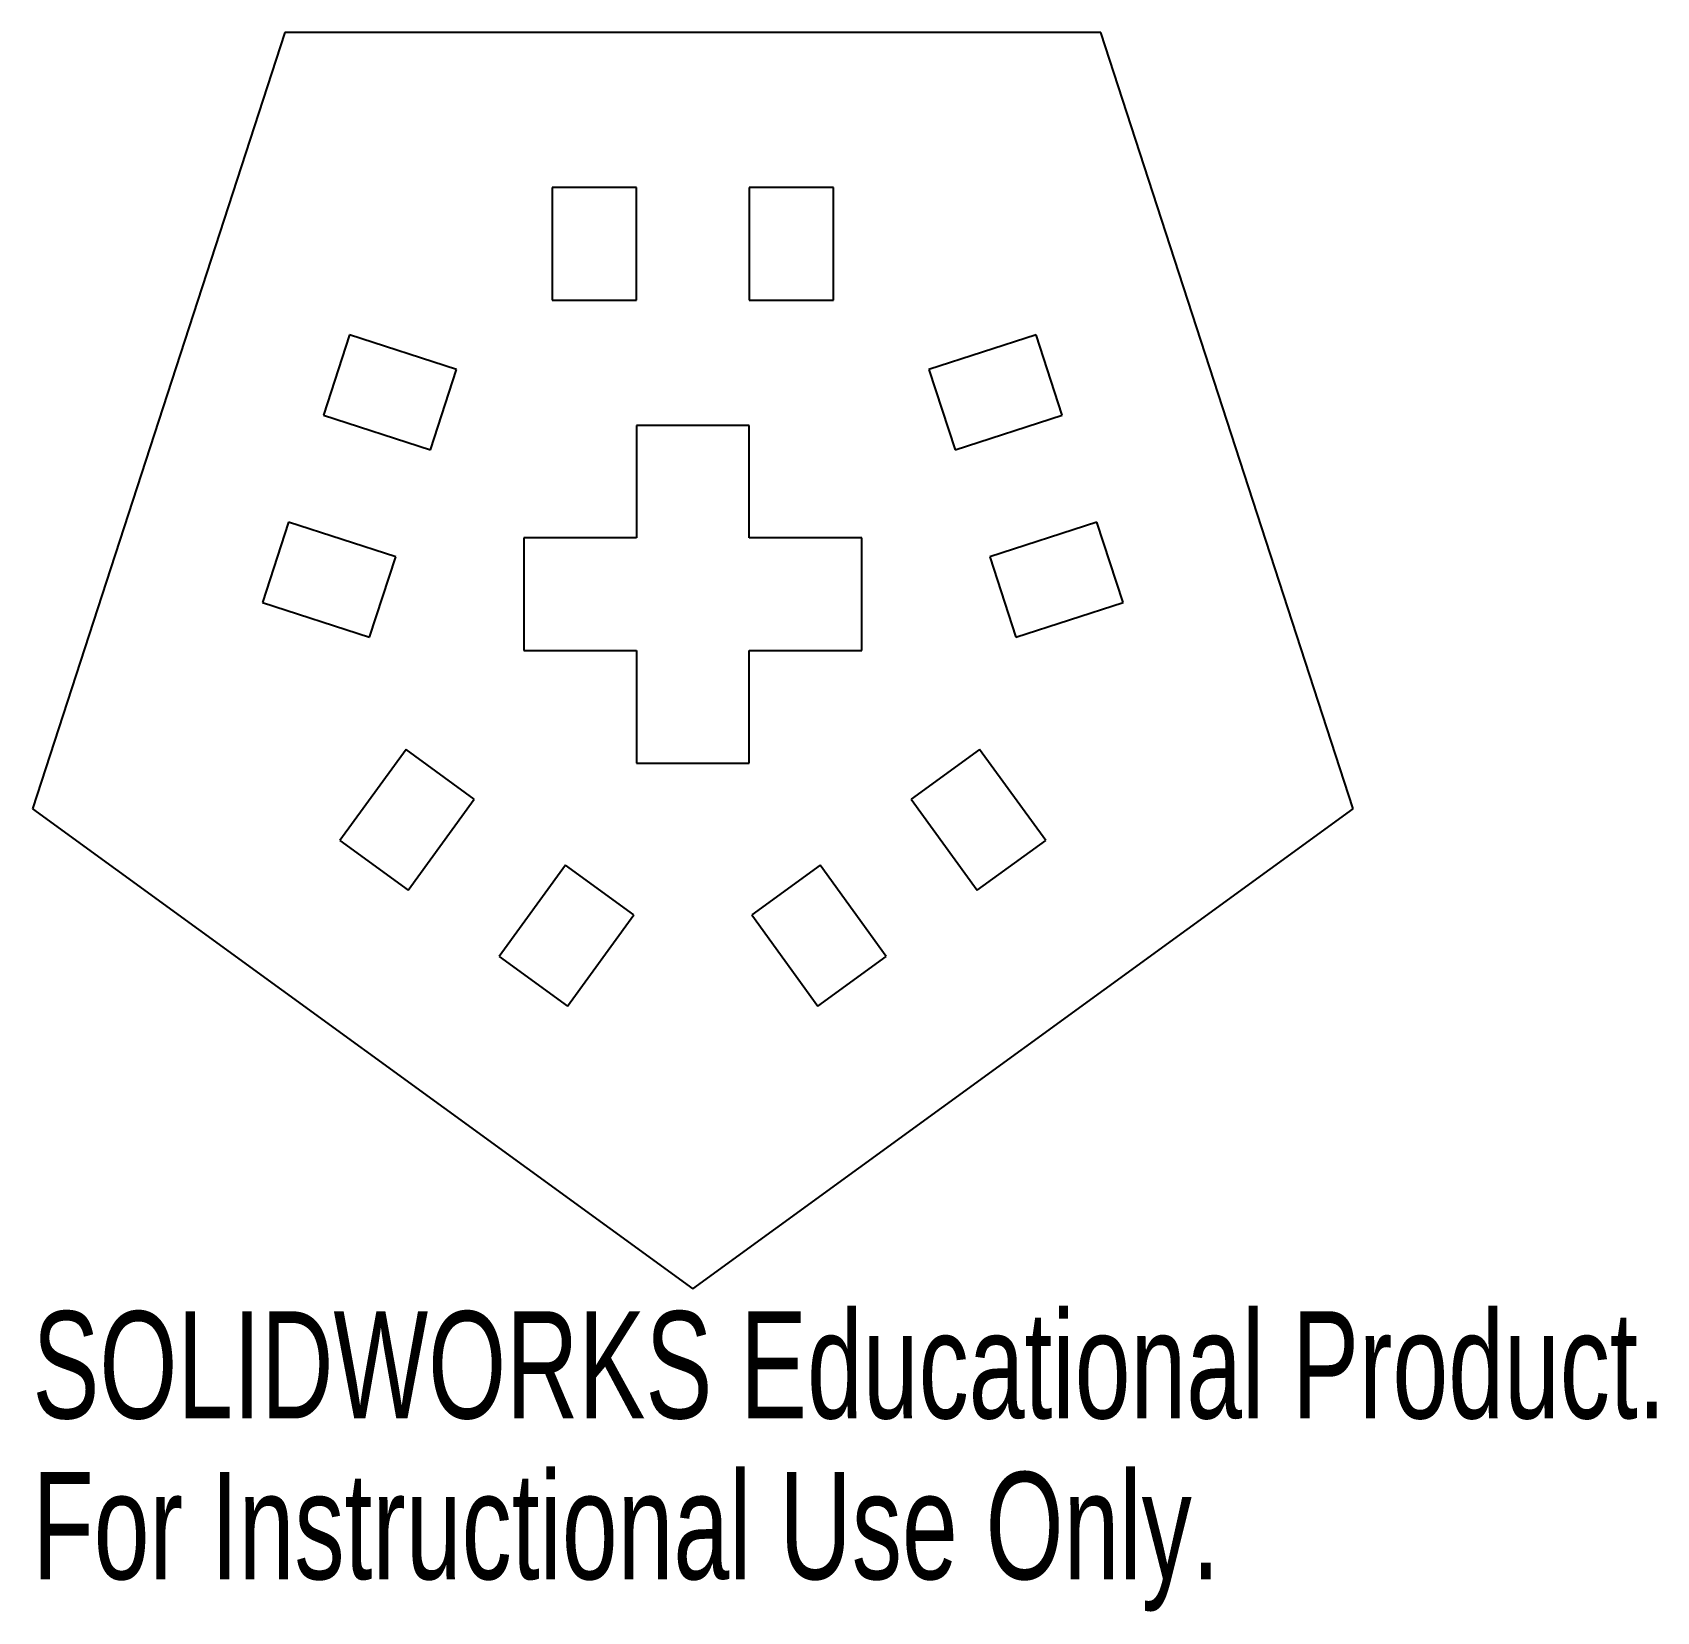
# Model space of a CAD drawing. Header units: inches. Extents: x -1.29 to 1.59, y -2.06 to 0.75.
import ezdxf

# ---------------------------------------------------------------- set-up
doc = ezdxf.new("R2010")
doc.units = ezdxf.units.IN
doc.header["$MEASUREMENT"] = 0
doc.styles.add('SLDTEXTSTYLE0', font='TXT', dxfattribs={"width": 0.7})

msp = doc.modelspace()

# ---------------------------------------------------------------- linework, layer by layer
at = {"color": 7, "linetype": 'Continuous', "lineweight": 25}
for p, q in [((-0.8427, 0.7456), (-1.2907, -0.633)), ((0.6069, 0.7456), (-0.8427, 0.7456)), ((1.0548, -0.633), (0.6069, 0.7456)), ((-0.3679, 0.4703), (-0.3679, 0.2703)), ((-0.2179, 0.4703), (-0.3679, 0.4703)), ((-0.2179, 0.2703), (-0.2179, 0.4703)), ((0.1321, 0.4703), (-0.0179, 0.4703)), ((-0.0179, 0.4703), (-0.0179, 0.2703)), ((0.1321, 0.2703), (0.1321, 0.4703)), ((-0.3679, 0.2703), (-0.2179, 0.2703)), ((-0.0179, 0.2703), (0.1321, 0.2703)), ((-0.7277, 0.209), (-0.774, 0.0663)), ((-0.5375, 0.1472), (-0.7277, 0.209)), ((0.4918, 0.209), (0.3016, 0.1472)), ((0.5381, 0.0663), (0.4918, 0.209)), ((-0.5838, 0.0045), (-0.5375, 0.1472)), ((0.3016, 0.1472), (0.3479, 0.0045)), ((-0.774, 0.0663), (-0.5838, 0.0045)), ((0.3479, 0.0045), (0.5381, 0.0663)), ((-0.2179, 0.048), (-0.2179, -0.152)), ((-0.0179, 0.048), (-0.2179, 0.048)), ((-0.0179, -0.152), (-0.0179, 0.048)), ((-0.8358, -0.1239), (-0.8822, -0.2665)), ((-0.6456, -0.1857), (-0.8358, -0.1239)), ((0.5999, -0.1239), (0.4097, -0.1857)), ((0.6463, -0.2665), (0.5999, -0.1239)), ((-0.2179, -0.152), (-0.4179, -0.152)), ((-0.4179, -0.152), (-0.4179, -0.352)), ((0.1821, -0.152), (-0.0179, -0.152)), ((0.1821, -0.352), (0.1821, -0.152)), ((-0.692, -0.3283), (-0.6456, -0.1857)), ((0.4097, -0.1857), (0.4561, -0.3283)), ((-0.8822, -0.2665), (-0.692, -0.3283)), ((0.4561, -0.3283), (0.6463, -0.2665)), ((-0.4179, -0.352), (-0.2179, -0.352)), ((-0.2179, -0.352), (-0.2179, -0.552)), ((-0.0179, -0.552), (-0.0179, -0.352)), ((-0.0179, -0.352), (0.1821, -0.352)), ((-0.6272, -0.5276), (-0.7448, -0.6894)), ((-0.5059, -0.6158), (-0.6272, -0.5276)), ((0.3913, -0.5276), (0.27, -0.6158)), ((0.5089, -0.6894), (0.3913, -0.5276)), ((-0.2179, -0.552), (-0.0179, -0.552)), ((-1.2907, -0.633), (-0.1179, -1.4851)), ((-0.6234, -0.7776), (-0.5059, -0.6158)), ((-0.1179, -1.4851), (1.0548, -0.633)), ((0.27, -0.6158), (0.3875, -0.7776)), ((-0.7448, -0.6894), (-0.6234, -0.7776)), ((0.3875, -0.7776), (0.5089, -0.6894)), ((-0.3441, -0.7333), (-0.4616, -0.8951)), ((-0.2227, -0.8215), (-0.3441, -0.7333)), ((0.1082, -0.7333), (-0.0132, -0.8215)), ((0.2257, -0.8951), (0.1082, -0.7333)), ((-0.3403, -0.9833), (-0.2227, -0.8215)), ((-0.0132, -0.8215), (0.1044, -0.9833)), ((-0.4616, -0.8951), (-0.3403, -0.9833)), ((0.1044, -0.9833), (0.2257, -0.8951))]:
    msp.add_line(p, q, dxfattribs=at)

# ---------------------------------------------------------------- texts
at = {"color": 7, "linetype": 'Continuous', "char_height": 0.1903, "attachment_point": 1, "style": 'SLDTEXTSTYLE0'}
for s, insert in [('SOLIDWORKS Educational Product.', (-1.2907, -1.5252)), ('For Instructional Use Only.', (-1.2907, -1.8107))]:
    msp.add_mtext(s, dxfattribs=dict(at, insert=insert))

doc.saveas('drawing.dxf')
